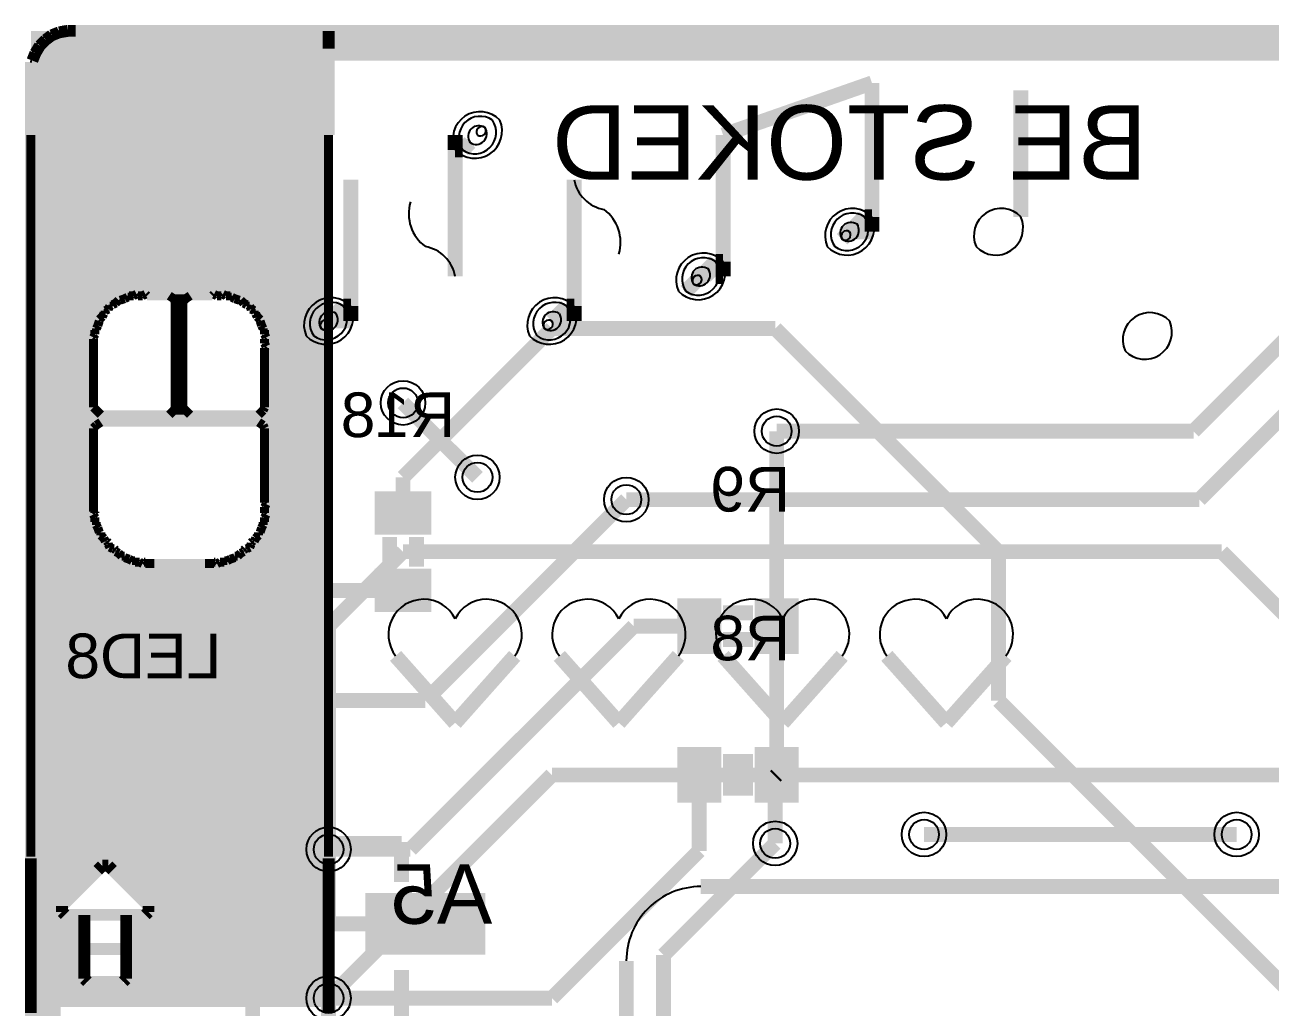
# Model space of a CAD drawing. Extents: x -38954 to -35245, y 27171 to 29112.
# Drawn here: x -38954 to -38118, y 28419 to 29079 of the extents above; entities that cross this region are included whole.
import ezdxf

# ---------------------------------------------------------------- set-up
doc = ezdxf.new("R2010")
doc.units = 9
for name, color, linetype, true_color in [('BoardOutline', 7, 'Continuous', 0xff00ff), ('BottomLayer', 7, 'Continuous', 0x0000ff), ('BottomPasterLayer', 7, 'Continuous', 0x800000), ('BottomSilkLayer', 7, 'Continuous', 0x808000), ('BottomSolderLayer', 7, 'Continuous', 0xaa00ff), ('Document', 7, 'Continuous', 0xffffff), ('Hole', 7, 'Continuous', 0x000000), ('Multi-Layer', 7, 'Continuous', 0xc0c0c0), ('TopLayer', 7, 'Continuous', 0xff0000), ('TopSilkLayer', 7, 'Continuous', 0xffff00)]:
    doc.layers.add(name, color=color, linetype=linetype, true_color=true_color)
doc.styles.get("Standard").update_dxf_attribs({"font": 'arial.ttf'})

msp = doc.modelspace()

# ---------------------------------------------------------------- hatches: boundary and pattern name
at = {"layer": 'BottomLayer'}
for points in [[(-38682.3, 28737.2), (-38682.3, 28764.8), (-38717.7, 28764.8), (-38717.7, 28737.2)], [(-38682.3, 28685.2), (-38682.3, 28712.8), (-38717.7, 28712.8), (-38717.7, 28685.2)], [(-38514.8, 28657.29), (-38487.2, 28657.29), (-38487.2, 28692.69), (-38514.8, 28692.69)], [(-38462.8, 28657.29), (-38435.2, 28657.29), (-38435.2, 28692.69), (-38462.8, 28692.69)], [(-38865.75, 28639.24), (-38834.25, 28639.24), (-38834.25, 28670.74), (-38865.75, 28670.74)], [(-38865.75, 28579.24), (-38834.25, 28579.24), (-38834.25, 28610.74), (-38865.75, 28610.74)], [(-38514.8, 28557.29), (-38487.2, 28557.29), (-38487.2, 28592.69), (-38514.8, 28592.69)], [(-38462.8, 28557.29), (-38435.2, 28557.29), (-38435.2, 28592.69), (-38462.8, 28592.69)], [(-38854.35, 28455.3), (-38775.65, 28455.3), (-38775.65, 28494.7), (-38854.35, 28494.7)], [(-38645.65, 28494.7), (-38724.35, 28494.7), (-38724.35, 28455.3), (-38645.65, 28455.3)]]:
    msp.add_hatch(color=256, dxfattribs=at).paths.add_polyline_path(points)
at = {"layer": 'BottomPasterLayer'}
for points in [[(-38682.3, 28737.2), (-38682.3, 28764.8), (-38717.7, 28764.8), (-38717.7, 28737.2)], [(-38682.3, 28685.2), (-38682.3, 28712.8), (-38717.7, 28712.8), (-38717.7, 28685.2)], [(-38514.8, 28657.29), (-38487.2, 28657.29), (-38487.2, 28692.69), (-38514.8, 28692.69)], [(-38462.8, 28657.29), (-38435.2, 28657.29), (-38435.2, 28692.69), (-38462.8, 28692.69)], [(-38865.75, 28639.24), (-38834.25, 28639.24), (-38834.25, 28670.74), (-38865.75, 28670.74)], [(-38865.75, 28579.24), (-38834.25, 28579.24), (-38834.25, 28610.74), (-38865.75, 28610.74)], [(-38514.8, 28557.29), (-38487.2, 28557.29), (-38487.2, 28592.69), (-38514.8, 28592.69)], [(-38462.8, 28557.29), (-38435.2, 28557.29), (-38435.2, 28592.69), (-38462.8, 28592.69)], [(-38854.35, 28455.3), (-38775.65, 28455.3), (-38775.65, 28494.7), (-38854.35, 28494.7)], [(-38645.65, 28494.7), (-38724.35, 28494.7), (-38724.35, 28455.3), (-38645.65, 28455.3)]]:
    msp.add_hatch(color=256, dxfattribs=at).paths.add_polyline_path(points)
at = {"layer": 'BottomSilkLayer'}
msp.add_hatch(color=256, dxfattribs=at).paths.add_polyline_path([(-38950, 29060), (-38750, 29060), (-38750, 29005), (-38950, 29005), (-38950, 29060)])
at = {"layer": 'BottomSolderLayer'}
for points in [[(-38681.02, 28736.42), (-38681.02, 28765.58), (-38718.98, 28765.58), (-38718.98, 28736.42)], [(-38681.02, 28684.42), (-38681.02, 28713.58), (-38718.98, 28713.58), (-38718.98, 28684.42)], [(-38515.8, 28656.29), (-38486.2, 28656.29), (-38486.2, 28693.69), (-38515.8, 28693.69)], [(-38463.8, 28656.29), (-38434.2, 28656.29), (-38434.2, 28693.69), (-38463.8, 28693.69)], [(-38866.75, 28638.24), (-38833.25, 28638.24), (-38833.25, 28671.74), (-38866.75, 28671.74)], [(-38866.75, 28578.24), (-38833.25, 28578.24), (-38833.25, 28611.74), (-38866.75, 28611.74)], [(-38515.8, 28556.29), (-38486.2, 28556.29), (-38486.2, 28593.69), (-38515.8, 28593.69)], [(-38463.8, 28556.29), (-38434.2, 28556.29), (-38434.2, 28593.69), (-38463.8, 28593.69)], [(-38855.35, 28454.3), (-38774.65, 28454.3), (-38774.65, 28495.7), (-38855.35, 28495.7)], [(-38644.65, 28495.7), (-38725.35, 28495.7), (-38725.35, 28454.3), (-38644.65, 28454.3)]]:
    msp.add_hatch(color=256, dxfattribs=at).paths.add_polyline_path(points)
at = {"layer": 'TopSilkLayer'}
for points in [[(-38950, 29075), (-38930, 29075), (-38930, 27525), (-38950, 27525), (-38950, 29075)], [(-38950, 29075), (-35250, 29075), (-35250, 29055), (-38950, 29055), (-38950, 29075)]]:
    msp.add_hatch(color=256, dxfattribs=at).paths.add_polyline_path(points)

# ---------------------------------------------------------------- linework, layer by layer
at = {"layer": 'BoardOutline', "const_width": 8}
for points in [[(-38929, 29075), (-35271, 29075)], [(-38950, 27196), (-38950, 29054)]]:
    msp.add_lwpolyline(points, dxfattribs=at)
at = {"layer": 'BoardOutline'}
msp.add_arc((-38928.79, 29053.78), 21.21, 90, 180, dxfattribs=at)
at = {"layer": 'BottomLayer', "const_width": 10}
for points in [[(-38700, 28775), (-38600, 28875)], [(-38600, 28875), (-38450, 28875)], [(-38450, 28875), (-38300, 28725)], [(-38449, 28806), (-38449, 28675)], [(-38700, 28751), (-38700, 28775)], [(-38685, 28625), (-38550, 28760)], [(-38300, 28725), (-38300, 28625)], [(-38820, 28655), (-38776, 28699)], [(-38700, 28699), (-38776, 28699)], [(-38545, 28675), (-38695, 28525)], [(-38501, 28675), (-38545, 28675)], [(-38449, 28575), (-38449, 28675)], [(-38850, 28655), (-38820, 28655)], [(-38780, 28595), (-38750, 28625)], [(-38750, 28625), (-38685, 28625)], [(-38300, 28625), (-38000, 28325)], [(-38850, 28595), (-38780, 28595)], [(-38501, 28575), (-38501, 28524)], [(-38450, 28574), (-38449, 28575)], [(-38450, 28529), (-38450, 28574)], [(-38695, 28525), (-38750, 28525)], [(-38750, 28525), (-38750, 28475)], [(-38501, 28524), (-38600, 28425)], [(-38750, 28475), (-38815, 28475)], [(-38685, 28475), (-38750, 28475)], [(-38600, 28425), (-38750, 28425)], [(-38750, 28425), (-38750, 28375)]]:
    msp.add_lwpolyline(points, dxfattribs=at)
at = {"layer": 'BottomSilkLayer'}
for points, const_width in [([(-38936, 29072), (-38940, 29069)], 8), ([(-38931, 29074), (-38936, 29072)], 8), ([(-38925, 29075), (-38931, 29074)], 8), ([(-38920, 29075), (-38925, 29075)], 8), ([(-38750, 29075), (-38920, 29075)], 8), ([(-38750, 29071), (-38750, 29075)], 8), ([(-38944, 29065), (-38947, 29060)], 8), ([(-38750, 29063), (-38945, 29063)], 8), ([(-38940, 29069), (-38944, 29065)], 8), ([(-38750, 29071), (-38937, 29071)], 8), ([(-38750, 29063), (-38750, 29071)], 8), ([(-38750, 29005), (-38750, 29063)], 8), ([(-38947, 29060), (-38949, 29055)], 8), ([(-38750, 29005), (-38949, 29005)], 8), ([(-38750, 29005), (-38950, 29005)], 6), ([(-38950, 29005), (-38950, 29000)], 6), ([(-38950, 29000), (-38950, 28995)], 6), ([(-38750, 29000), (-38950, 29000)], 6), ([(-38750, 29000), (-38750, 29005)], 6), ([(-38750, 28995), (-38750, 29000)], 6), ([(-38950, 28995), (-38950, 28990)], 6), ([(-38750, 28995), (-38950, 28995)], 6), ([(-38950, 28990), (-38950, 28985)], 6), ([(-38750, 28990), (-38950, 28990)], 6), ([(-38750, 28990), (-38750, 28995)], 6), ([(-38750, 28985), (-38750, 28990)], 6), ([(-38950, 28985), (-38950, 28980)], 6), ([(-38750, 28985), (-38950, 28985)], 6), ([(-38950, 28980), (-38950, 28975)], 6), ([(-38750, 28980), (-38950, 28980)], 6), ([(-38750, 28980), (-38750, 28985)], 6), ([(-38750, 28975), (-38750, 28980)], 6), ([(-38950, 28975), (-38950, 28970)], 6), ([(-38750, 28975), (-38950, 28975)], 6), ([(-38750, 28970), (-38750, 28975)], 6), ([(-38950, 28970), (-38950, 28965)], 6), ([(-38750, 28970), (-38950, 28970)], 6), ([(-38950, 28965), (-38950, 28960)], 6), ([(-38750, 28965), (-38950, 28965)], 6), ([(-38750, 28965), (-38750, 28970)], 6), ([(-38750, 28960), (-38750, 28965)], 6), ([(-38950, 28960), (-38950, 28955)], 6), ([(-38750, 28960), (-38950, 28960)], 6), ([(-38950, 28955), (-38950, 28950)], 6), ([(-38750, 28955), (-38950, 28955)], 6), ([(-38750, 28955), (-38750, 28960)], 6), ([(-38750, 28950), (-38750, 28955)], 6), ([(-38950, 28950), (-38950, 28945)], 6), ([(-38750, 28950), (-38950, 28950)], 6), ([(-38750, 28945), (-38750, 28950)], 6), ([(-38950, 28945), (-38950, 28940)], 6), ([(-38750, 28945), (-38950, 28945)], 6), ([(-38950, 28940), (-38950, 28935)], 6), ([(-38750, 28940), (-38950, 28940)], 6), ([(-38750, 28940), (-38750, 28945)], 6), ([(-38750, 28935), (-38750, 28940)], 6), ([(-38950, 28935), (-38950, 28930)], 6), ([(-38750, 28935), (-38950, 28935)], 6), ([(-38950, 28930), (-38950, 28925)], 6), ([(-38750, 28930), (-38950, 28930)], 6), ([(-38750, 28930), (-38750, 28935)], 6), ([(-38750, 28925), (-38750, 28930)], 6), ([(-38950, 28925), (-38950, 28920)], 6), ([(-38750, 28925), (-38950, 28925)], 6), ([(-38750, 28920), (-38750, 28925)], 6), ([(-38950, 28920), (-38950, 28915)], 6), ([(-38750, 28920), (-38950, 28920)], 6), ([(-38950, 28915), (-38950, 28910)], 6), ([(-38750, 28915), (-38950, 28915)], 6), ([(-38750, 28915), (-38750, 28920)], 6), ([(-38750, 28910), (-38750, 28915)], 6), ([(-38950, 28910), (-38950, 28905)], 6), ([(-38750, 28910), (-38950, 28910)], 6), ([(-38950, 28905), (-38950, 28900)], 6), ([(-38750, 28905), (-38950, 28905)], 6), ([(-38750, 28905), (-38750, 28910)], 6), ([(-38750, 28900), (-38750, 28905)], 6), ([(-38950, 28900), (-38950, 28895)], 6), ([(-38750, 28900), (-38950, 28900)], 6), ([(-38884, 28896), (-38884, 28897)], 6), ([(-38884, 28897), (-38881, 28897)], 6), ([(-38881, 28897), (-38879, 28898)], 6), ([(-38879, 28898), (-38878, 28897)], 6), ([(-38878, 28897), (-38875, 28897)], 6), ([(-38875, 28897), (-38873, 28898)], 6), ([(-38873, 28898), (-38872, 28897)], 6), ([(-38872, 28897), (-38857, 28897)], 6), ([(-38857, 28897), (-38854, 28895)], 6), ([(-38846, 28895), (-38843, 28897)], 6), ([(-38843, 28897), (-38828, 28897)], 6), ([(-38828, 28897), (-38827, 28898)], 6), ([(-38827, 28898), (-38825, 28897)], 6), ([(-38825, 28897), (-38822, 28897)], 6), ([(-38822, 28897), (-38821, 28898)], 6), ([(-38821, 28898), (-38819, 28897)], 6), ([(-38819, 28897), (-38816, 28897)], 6), ([(-38816, 28897), (-38816, 28896)], 6), ([(-38750, 28895), (-38750, 28900)], 6), ([(-38950, 28895), (-38950, 28890)], 6), ([(-38888, 28895), (-38950, 28895)], 6), ([(-38950, 28890), (-38950, 28885)], 6), ([(-38896, 28890), (-38950, 28890)], 6), ([(-38900, 28887), (-38898, 28888)], 6), ([(-38898, 28888), (-38897, 28890)], 6), ([(-38897, 28890), (-38896, 28890)], 6), ([(-38896, 28890), (-38895, 28890)], 6), ([(-38895, 28891), (-38893, 28892)], 6), ([(-38895, 28890), (-38895, 28891)], 6), ([(-38893, 28892), (-38891, 28894)], 6), ([(-38891, 28894), (-38890, 28893)], 6), ([(-38890, 28894), (-38887, 28895)], 6), ([(-38890, 28893), (-38890, 28894)], 6), ([(-38887, 28895), (-38885, 28896)], 6), ([(-38885, 28896), (-38884, 28896)], 6), ([(-38854, 28895), (-38853, 28893)], 6), ([(-38846, 28895), (-38854, 28895)], 6), ([(-38853, 28893), (-38853, 28890)], 6), ([(-38853, 28890), (-38853, 28885)], 6), ([(-38848, 28890), (-38853, 28890)], 6), ([(-38848, 28893), (-38846, 28895)], 6), ([(-38848, 28890), (-38848, 28893)], 6), ([(-38848, 28885), (-38848, 28890)], 6), ([(-38816, 28896), (-38815, 28896)], 6), ([(-38815, 28896), (-38813, 28895)], 6), ([(-38813, 28895), (-38810, 28894)], 6), ([(-38750, 28895), (-38812, 28895)], 6), ([(-38810, 28894), (-38810, 28893)], 6), ([(-38810, 28893), (-38809, 28894)], 6), ([(-38809, 28894), (-38807, 28892)], 6), ([(-38807, 28892), (-38805, 28891)], 6), ([(-38805, 28891), (-38805, 28890)], 6), ([(-38805, 28890), (-38804, 28890)], 6), ([(-38804, 28890), (-38803, 28890)], 6), ([(-38750, 28890), (-38804, 28890)], 6), ([(-38803, 28890), (-38802, 28888)], 6), ([(-38802, 28888), (-38800, 28887)], 6), ([(-38750, 28890), (-38750, 28895)], 6), ([(-38750, 28885), (-38750, 28890)], 6), ([(-38950, 28885), (-38950, 28880)], 6), ([(-38901, 28885), (-38950, 28885)], 6), ([(-38950, 28880), (-38950, 28875)], 6), ([(-38904, 28880), (-38950, 28880)], 6), ([(-38905, 28877), (-38904, 28880)], 6), ([(-38904, 28881), (-38902, 28883)], 6), ([(-38903, 28880), (-38904, 28881)], 6), ([(-38904, 28880), (-38903, 28880)], 6), ([(-38902, 28883), (-38901, 28885)], 6), ([(-38901, 28885), (-38900, 28885)], 6), ([(-38900, 28886), (-38900, 28887)], 6), ([(-38900, 28885), (-38900, 28886)], 6), ([(-38853, 28885), (-38853, 28880)], 6), ([(-38848, 28885), (-38853, 28885)], 6), ([(-38853, 28880), (-38853, 28875)], 6), ([(-38848, 28880), (-38853, 28880)], 6), ([(-38848, 28880), (-38848, 28885)], 6), ([(-38848, 28875), (-38848, 28880)], 6), ([(-38800, 28887), (-38800, 28886)], 6), ([(-38800, 28886), (-38800, 28885)], 6), ([(-38800, 28885), (-38799, 28885)], 6), ([(-38799, 28885), (-38798, 28883)], 6), ([(-38750, 28885), (-38799, 28885)], 6), ([(-38798, 28883), (-38796, 28881)], 6), ([(-38796, 28881), (-38797, 28880)], 6), ([(-38797, 28880), (-38796, 28880)], 6), ([(-38796, 28880), (-38795, 28877)], 6), ([(-38750, 28880), (-38796, 28880)], 6), ([(-38750, 28880), (-38750, 28885)], 6), ([(-38750, 28875), (-38750, 28880)], 6), ([(-38950, 28875), (-38950, 28870)], 6), ([(-38906, 28875), (-38950, 28875)], 6), ([(-38907, 28871), (-38907, 28874)], 6), ([(-38907, 28874), (-38906, 28874)], 6), ([(-38906, 28875), (-38905, 28877)], 6), ([(-38906, 28874), (-38906, 28875)], 6), ([(-38853, 28875), (-38853, 28870)], 6), ([(-38848, 28875), (-38853, 28875)], 6), ([(-38848, 28870), (-38848, 28875)], 6), ([(-38795, 28877), (-38794, 28875)], 6), ([(-38794, 28875), (-38794, 28874)], 6), ([(-38750, 28875), (-38794, 28875)], 6), ([(-38794, 28874), (-38793, 28874)], 6), ([(-38793, 28874), (-38793, 28871)], 6), ([(-38750, 28870), (-38750, 28875)], 6), ([(-38950, 28870), (-38950, 28865)], 6), ([(-38907, 28870), (-38950, 28870)], 6), ([(-38950, 28865), (-38950, 28860)], 6), ([(-38908, 28865), (-38950, 28865)], 6), ([(-38908, 28869), (-38907, 28871)], 6), ([(-38907, 28868), (-38908, 28869)], 6), ([(-38908, 28865), (-38908, 28868)], 6), ([(-38908, 28868), (-38907, 28868)], 6), ([(-38908, 28863), (-38908, 28865)], 6), ([(-38908, 28862), (-38908, 28863)], 6), ([(-38853, 28870), (-38853, 28865)], 6), ([(-38848, 28870), (-38853, 28870)], 6), ([(-38853, 28865), (-38853, 28860)], 6), ([(-38848, 28865), (-38853, 28865)], 6), ([(-38848, 28865), (-38848, 28870)], 6), ([(-38848, 28860), (-38848, 28865)], 6), ([(-38793, 28871), (-38792, 28869)], 6), ([(-38750, 28870), (-38793, 28870)], 6), ([(-38792, 28869), (-38793, 28868)], 6), ([(-38793, 28868), (-38793, 28865)], 6), ([(-38793, 28865), (-38792, 28863)], 6), ([(-38792, 28863), (-38793, 28862)], 6), ([(-38750, 28865), (-38792, 28865)], 6), ([(-38750, 28865), (-38750, 28870)], 6), ([(-38750, 28860), (-38750, 28865)], 6), ([(-38950, 28860), (-38950, 28855)], 6), ([(-38908, 28860), (-38950, 28860)], 6), ([(-38950, 28855), (-38950, 28850)], 6), ([(-38908, 28855), (-38950, 28855)], 6), ([(-38908, 28860), (-38908, 28862)], 6), ([(-38908, 28855), (-38908, 28860)], 6), ([(-38908, 28850), (-38908, 28855)], 6), ([(-38853, 28860), (-38853, 28855)], 6), ([(-38848, 28860), (-38853, 28860)], 6), ([(-38853, 28855), (-38853, 28850)], 6), ([(-38848, 28855), (-38853, 28855)], 6), ([(-38848, 28855), (-38848, 28860)], 6), ([(-38848, 28850), (-38848, 28855)], 6), ([(-38793, 28862), (-38793, 28860)], 6), ([(-38793, 28860), (-38793, 28855)], 6), ([(-38750, 28860), (-38793, 28860)], 6), ([(-38793, 28855), (-38793, 28850)], 6), ([(-38750, 28855), (-38793, 28855)], 6), ([(-38750, 28855), (-38750, 28860)], 6), ([(-38750, 28850), (-38750, 28855)], 6), ([(-38950, 28850), (-38950, 28845)], 6), ([(-38908, 28850), (-38950, 28850)], 6), ([(-38908, 28845), (-38908, 28850)], 6), ([(-38853, 28850), (-38853, 28845)], 6), ([(-38848, 28850), (-38853, 28850)], 6), ([(-38848, 28845), (-38848, 28850)], 6), ([(-38793, 28850), (-38793, 28845)], 6), ([(-38750, 28850), (-38793, 28850)], 6), ([(-38750, 28845), (-38750, 28850)], 6), ([(-38950, 28845), (-38950, 28840)], 6), ([(-38908, 28845), (-38950, 28845)], 6), ([(-38950, 28840), (-38950, 28835)], 6), ([(-38908, 28840), (-38950, 28840)], 6), ([(-38908, 28840), (-38908, 28845)], 6), ([(-38908, 28835), (-38908, 28840)], 6), ([(-38853, 28845), (-38853, 28840)], 6), ([(-38848, 28845), (-38853, 28845)], 6), ([(-38853, 28840), (-38853, 28835)], 6), ([(-38848, 28840), (-38853, 28840)], 6), ([(-38848, 28840), (-38848, 28845)], 6), ([(-38848, 28835), (-38848, 28840)], 6), ([(-38793, 28845), (-38793, 28840)], 6), ([(-38750, 28845), (-38793, 28845)], 6), ([(-38793, 28840), (-38793, 28835)], 6), ([(-38750, 28840), (-38793, 28840)], 6), ([(-38750, 28840), (-38750, 28845)], 6), ([(-38750, 28835), (-38750, 28840)], 6), ([(-38950, 28835), (-38950, 28830)], 6), ([(-38908, 28835), (-38950, 28835)], 6), ([(-38950, 28830), (-38950, 28825)], 6), ([(-38908, 28830), (-38950, 28830)], 6), ([(-38908, 28830), (-38908, 28835)], 6), ([(-38908, 28825), (-38908, 28830)], 6), ([(-38853, 28835), (-38853, 28830)], 6), ([(-38848, 28835), (-38853, 28835)], 6), ([(-38853, 28830), (-38853, 28825)], 6), ([(-38848, 28830), (-38853, 28830)], 6), ([(-38848, 28830), (-38848, 28835)], 6), ([(-38848, 28825), (-38848, 28830)], 6), ([(-38793, 28835), (-38793, 28830)], 6), ([(-38750, 28835), (-38793, 28835)], 6), ([(-38793, 28830), (-38793, 28825)], 6), ([(-38750, 28830), (-38793, 28830)], 6), ([(-38750, 28830), (-38750, 28835)], 6), ([(-38750, 28825), (-38750, 28830)], 6), ([(-38950, 28825), (-38950, 28820)], 6), ([(-38908, 28825), (-38950, 28825)], 6), ([(-38908, 28822), (-38908, 28825)], 6), ([(-38906, 28820), (-38908, 28822)], 6), ([(-38853, 28822), (-38854, 28820)], 6), ([(-38853, 28825), (-38853, 28822)], 6), ([(-38848, 28825), (-38853, 28825)], 6), ([(-38848, 28822), (-38848, 28825)], 6), ([(-38846, 28820), (-38848, 28822)], 6), ([(-38793, 28822), (-38794, 28820)], 6), ([(-38793, 28825), (-38793, 28822)], 6), ([(-38750, 28825), (-38793, 28825)], 6), ([(-38750, 28820), (-38750, 28825)], 6), ([(-38950, 28820), (-38950, 28815)], 6), ([(-38906, 28820), (-38950, 28820)], 6), ([(-38950, 28815), (-38950, 28810)], 6), ([(-38750, 28815), (-38950, 28815)], 6), ([(-38903, 28817), (-38906, 28820)], 6), ([(-38857, 28817), (-38903, 28817)], 6), ([(-38854, 28820), (-38857, 28817)], 6), ([(-38846, 28820), (-38854, 28820)], 6), ([(-38843, 28817), (-38846, 28820)], 6), ([(-38797, 28817), (-38843, 28817)], 6), ([(-38794, 28820), (-38797, 28817)], 6), ([(-38750, 28820), (-38794, 28820)], 6), ([(-38750, 28815), (-38750, 28820)], 6), ([(-38750, 28810), (-38750, 28815)], 6), ([(-38950, 28810), (-38950, 28805)], 6), ([(-38906, 28810), (-38950, 28810)], 6), ([(-38950, 28805), (-38950, 28800)], 6), ([(-38908, 28805), (-38950, 28805)], 6), ([(-38908, 28808), (-38906, 28810)], 6), ([(-38908, 28805), (-38908, 28808)], 6), ([(-38908, 28800), (-38908, 28805)], 6), ([(-38906, 28810), (-38903, 28812)], 6), ([(-38903, 28812), (-38797, 28812)], 6), ([(-38797, 28812), (-38794, 28810)], 6), ([(-38794, 28810), (-38793, 28808)], 6), ([(-38750, 28810), (-38794, 28810)], 6), ([(-38793, 28808), (-38793, 28805)], 6), ([(-38793, 28805), (-38793, 28800)], 6), ([(-38750, 28805), (-38793, 28805)], 6), ([(-38750, 28805), (-38750, 28810)], 6), ([(-38750, 28800), (-38750, 28805)], 6), ([(-38950, 28800), (-38950, 28795)], 6), ([(-38908, 28800), (-38950, 28800)], 6), ([(-38908, 28795), (-38908, 28800)], 6), ([(-38793, 28800), (-38793, 28795)], 6), ([(-38750, 28800), (-38793, 28800)], 6), ([(-38750, 28795), (-38750, 28800)], 6), ([(-38950, 28795), (-38950, 28790)], 6), ([(-38908, 28795), (-38950, 28795)], 6), ([(-38950, 28790), (-38950, 28785)], 6), ([(-38908, 28790), (-38950, 28790)], 6), ([(-38908, 28790), (-38908, 28795)], 6), ([(-38908, 28785), (-38908, 28790)], 6), ([(-38793, 28795), (-38793, 28790)], 6), ([(-38750, 28795), (-38793, 28795)], 6), ([(-38793, 28790), (-38793, 28785)], 6), ([(-38750, 28790), (-38793, 28790)], 6), ([(-38750, 28790), (-38750, 28795)], 6), ([(-38750, 28785), (-38750, 28790)], 6), ([(-38950, 28785), (-38950, 28780)], 6), ([(-38908, 28785), (-38950, 28785)], 6), ([(-38950, 28780), (-38950, 28775)], 6), ([(-38908, 28780), (-38950, 28780)], 6), ([(-38908, 28780), (-38908, 28785)], 6), ([(-38908, 28775), (-38908, 28780)], 6), ([(-38793, 28785), (-38793, 28780)], 6), ([(-38750, 28785), (-38793, 28785)], 6), ([(-38793, 28780), (-38793, 28775)], 6), ([(-38750, 28780), (-38793, 28780)], 6), ([(-38750, 28780), (-38750, 28785)], 6), ([(-38750, 28775), (-38750, 28780)], 6), ([(-38950, 28775), (-38950, 28770)], 6), ([(-38908, 28775), (-38950, 28775)], 6), ([(-38908, 28770), (-38908, 28775)], 6), ([(-38793, 28775), (-38793, 28770)], 6), ([(-38750, 28775), (-38793, 28775)], 6), ([(-38750, 28770), (-38750, 28775)], 6), ([(-38950, 28770), (-38950, 28765)], 6), ([(-38908, 28770), (-38950, 28770)], 6), ([(-38950, 28765), (-38950, 28760)], 6), ([(-38908, 28765), (-38950, 28765)], 6), ([(-38908, 28765), (-38908, 28770)], 6), ([(-38908, 28760), (-38908, 28765)], 6), ([(-38793, 28770), (-38793, 28765)], 6), ([(-38750, 28770), (-38793, 28770)], 6), ([(-38793, 28765), (-38793, 28760)], 6), ([(-38750, 28765), (-38793, 28765)], 6), ([(-38750, 28765), (-38750, 28770)], 6), ([(-38750, 28760), (-38750, 28765)], 6), ([(-38950, 28760), (-38950, 28755)], 6), ([(-38908, 28760), (-38950, 28760)], 6), ([(-38950, 28755), (-38950, 28750)], 6), ([(-38908, 28755), (-38950, 28755)], 6), ([(-38908, 28758), (-38908, 28760)], 6), ([(-38908, 28757), (-38908, 28758)], 6), ([(-38908, 28755), (-38908, 28757)], 6), ([(-38908, 28752), (-38908, 28755)], 6), ([(-38793, 28760), (-38793, 28758)], 6), ([(-38750, 28760), (-38793, 28760)], 6), ([(-38793, 28758), (-38792, 28757)], 6), ([(-38792, 28757), (-38793, 28755)], 6), ([(-38793, 28755), (-38793, 28752)], 6), ([(-38750, 28755), (-38792, 28755)], 6), ([(-38750, 28755), (-38750, 28760)], 6), ([(-38750, 28750), (-38750, 28755)], 6), ([(-38950, 28750), (-38950, 28745)], 6), ([(-38907, 28750), (-38950, 28750)], 6), ([(-38907, 28752), (-38908, 28752)], 6), ([(-38908, 28750), (-38907, 28751)], 6), ([(-38907, 28748), (-38908, 28750)], 6), ([(-38907, 28751), (-38907, 28752)], 6), ([(-38907, 28745), (-38907, 28748)], 6), ([(-38793, 28752), (-38793, 28751)], 6), ([(-38793, 28751), (-38792, 28750)], 6), ([(-38792, 28750), (-38793, 28748)], 6), ([(-38750, 28750), (-38793, 28750)], 6), ([(-38793, 28748), (-38793, 28745)], 6), ([(-38750, 28745), (-38750, 28750)], 6), ([(-38950, 28745), (-38950, 28740)], 6), ([(-38906, 28745), (-38950, 28745)], 6), ([(-38950, 28740), (-38950, 28735)], 6), ([(-38904, 28740), (-38950, 28740)], 6), ([(-38906, 28745), (-38907, 28745)], 6), ([(-38906, 28744), (-38906, 28745)], 6), ([(-38906, 28743), (-38906, 28744)], 6), ([(-38905, 28741), (-38906, 28743)], 6), ([(-38904, 28738), (-38905, 28741)], 6), ([(-38903, 28738), (-38904, 28738)], 6), ([(-38903, 28737), (-38903, 28738)], 6), ([(-38796, 28738), (-38797, 28738)], 6), ([(-38797, 28738), (-38797, 28737)], 6), ([(-38795, 28741), (-38796, 28738)], 6), ([(-38750, 28740), (-38796, 28740)], 6), ([(-38794, 28743), (-38795, 28741)], 6), ([(-38793, 28745), (-38794, 28745)], 6), ([(-38794, 28745), (-38794, 28744)], 6), ([(-38750, 28745), (-38794, 28745)], 6), ([(-38794, 28744), (-38794, 28743)], 6), ([(-38750, 28740), (-38750, 28745)], 6), ([(-38750, 28735), (-38750, 28740)], 6), ([(-38950, 28735), (-38950, 28730)], 6), ([(-38902, 28735), (-38950, 28735)], 6), ([(-38950, 28730), (-38950, 28725)], 6), ([(-38898, 28730), (-38950, 28730)], 6), ([(-38903, 28736), (-38903, 28737)], 6), ([(-38901, 28734), (-38903, 28736)], 6), ([(-38900, 28732), (-38901, 28734)], 6), ([(-38899, 28732), (-38900, 28732)], 6), ([(-38898, 28731), (-38899, 28732)], 6), ([(-38898, 28730), (-38898, 28731)], 6), ([(-38897, 28728), (-38898, 28730)], 6), ([(-38802, 28730), (-38803, 28728)], 6), ([(-38801, 28732), (-38802, 28731)], 6), ([(-38802, 28731), (-38802, 28730)], 6), ([(-38750, 28730), (-38802, 28730)], 6), ([(-38800, 28732), (-38801, 28732)], 6), ([(-38799, 28734), (-38800, 28732)], 6), ([(-38797, 28736), (-38799, 28734)], 6), ([(-38750, 28735), (-38798, 28735)], 6), ([(-38797, 28737), (-38797, 28736)], 6), ([(-38750, 28730), (-38750, 28735)], 6), ([(-38750, 28725), (-38750, 28730)], 6), ([(-38950, 28725), (-38950, 28720)], 6), ([(-38893, 28725), (-38950, 28725)], 6), ([(-38895, 28727), (-38897, 28728)], 6), ([(-38894, 28727), (-38895, 28727)], 6), ([(-38893, 28726), (-38894, 28727)], 6), ([(-38893, 28725), (-38893, 28726)], 6), ([(-38891, 28724), (-38893, 28725)], 6), ([(-38889, 28722), (-38891, 28724)], 6), ([(-38888, 28722), (-38889, 28722)], 6), ([(-38887, 28722), (-38888, 28722)], 6), ([(-38887, 28721), (-38887, 28722)], 6), ([(-38884, 28720), (-38887, 28721)], 6), ([(-38813, 28721), (-38816, 28720)], 6), ([(-38812, 28722), (-38813, 28722)], 6), ([(-38813, 28722), (-38813, 28721)], 6), ([(-38811, 28722), (-38812, 28722)], 6), ([(-38809, 28724), (-38811, 28722)], 6), ([(-38807, 28725), (-38809, 28724)], 6), ([(-38806, 28727), (-38807, 28726)], 6), ([(-38807, 28726), (-38807, 28725)], 6), ([(-38750, 28725), (-38807, 28725)], 6), ([(-38805, 28727), (-38806, 28727)], 6), ([(-38803, 28728), (-38805, 28727)], 6), ([(-38750, 28720), (-38750, 28725)], 6), ([(-38950, 28720), (-38950, 28715)], 6), ([(-38884, 28720), (-38950, 28720)], 6), ([(-38950, 28715), (-38950, 28710)], 6), ([(-38750, 28715), (-38950, 28715)], 6), ([(-38882, 28719), (-38884, 28720)], 6), ([(-38881, 28719), (-38882, 28719)], 6), ([(-38880, 28719), (-38881, 28719)], 6), ([(-38880, 28718), (-38880, 28719)], 6), ([(-38877, 28718), (-38880, 28718)], 6), ([(-38875, 28717), (-38877, 28718)], 6), ([(-38874, 28718), (-38875, 28717)], 6), ([(-38873, 28718), (-38874, 28718)], 6), ([(-38873, 28717), (-38873, 28718)], 6), ([(-38870, 28717), (-38873, 28717)], 6), ([(-38868, 28717), (-38870, 28717)], 6), ([(-38867, 28717), (-38868, 28717)], 6), ([(-38833, 28717), (-38867, 28717)], 6), ([(-38832, 28717), (-38833, 28717)], 6), ([(-38830, 28717), (-38832, 28717)], 6), ([(-38827, 28717), (-38830, 28717)], 6), ([(-38826, 28718), (-38827, 28718)], 6), ([(-38827, 28718), (-38827, 28717)], 6), ([(-38825, 28717), (-38826, 28718)], 6), ([(-38823, 28718), (-38825, 28717)], 6), ([(-38820, 28718), (-38823, 28718)], 6), ([(-38819, 28719), (-38820, 28719)], 6), ([(-38820, 28719), (-38820, 28718)], 6), ([(-38818, 28719), (-38819, 28719)], 6), ([(-38816, 28720), (-38818, 28719)], 6), ([(-38750, 28720), (-38816, 28720)], 6), ([(-38750, 28715), (-38750, 28720)], 6), ([(-38750, 28710), (-38750, 28715)], 6), ([(-38950, 28710), (-38950, 28705)], 6), ([(-38750, 28710), (-38950, 28710)], 6), ([(-38950, 28705), (-38950, 28700)], 6), ([(-38750, 28705), (-38950, 28705)], 6), ([(-38750, 28705), (-38750, 28710)], 6), ([(-38750, 28700), (-38750, 28705)], 6), ([(-38950, 28700), (-38950, 28695)], 6), ([(-38750, 28700), (-38950, 28700)], 6), ([(-38750, 28695), (-38750, 28700)], 6), ([(-38950, 28695), (-38950, 28690)], 6), ([(-38750, 28695), (-38950, 28695)], 6), ([(-38950, 28690), (-38950, 28685)], 6), ([(-38750, 28690), (-38950, 28690)], 6), ([(-38750, 28690), (-38750, 28695)], 6), ([(-38750, 28685), (-38750, 28690)], 6), ([(-38950, 28685), (-38950, 28680)], 6), ([(-38750, 28685), (-38950, 28685)], 6), ([(-38950, 28680), (-38950, 28675)], 6), ([(-38750, 28680), (-38950, 28680)], 6), ([(-38750, 28680), (-38750, 28685)], 6), ([(-38750, 28675), (-38750, 28680)], 6), ([(-38950, 28675), (-38950, 28670)], 6), ([(-38750, 28675), (-38950, 28675)], 6), ([(-38750, 28670), (-38750, 28675)], 6), ([(-38950, 28670), (-38950, 28665)], 6), ([(-38750, 28670), (-38950, 28670)], 6), ([(-38950, 28665), (-38950, 28660)], 6), ([(-38750, 28665), (-38950, 28665)], 6), ([(-38750, 28665), (-38750, 28670)], 6), ([(-38750, 28660), (-38750, 28665)], 6), ([(-38950, 28660), (-38950, 28655)], 6), ([(-38750, 28660), (-38950, 28660)], 6), ([(-38950, 28655), (-38950, 28650)], 6), ([(-38750, 28655), (-38950, 28655)], 6), ([(-38750, 28655), (-38750, 28660)], 6), ([(-38750, 28650), (-38750, 28655)], 6), ([(-38950, 28650), (-38950, 28645)], 6), ([(-38750, 28650), (-38950, 28650)], 6), ([(-38750, 28645), (-38750, 28650)], 6), ([(-38950, 28645), (-38950, 28640)], 6), ([(-38750, 28645), (-38950, 28645)], 6), ([(-38950, 28640), (-38950, 28635)], 6), ([(-38750, 28640), (-38950, 28640)], 6), ([(-38750, 28640), (-38750, 28645)], 6), ([(-38750, 28635), (-38750, 28640)], 6), ([(-38950, 28635), (-38950, 28630)], 6), ([(-38750, 28635), (-38950, 28635)], 6), ([(-38950, 28630), (-38950, 28625)], 6), ([(-38750, 28630), (-38950, 28630)], 6), ([(-38851, 28618.99), (-38859, 28630.99)], 10), ([(-38850, 28617.99), (-38841, 28630.99)], 10), ([(-38750, 28630), (-38750, 28635)], 6), ([(-38750, 28625), (-38750, 28630)], 6), ([(-38950, 28625), (-38950, 28620)], 6), ([(-38750, 28625), (-38950, 28625)], 6), ([(-38750, 28620), (-38750, 28625)], 6), ([(-38950, 28620), (-38950, 28615)], 6), ([(-38750, 28620), (-38950, 28620)], 6), ([(-38950, 28615), (-38950, 28610)], 6), ([(-38750, 28615), (-38950, 28615)], 6), ([(-38868, 28617.99), (-38850, 28617.99)], 10), ([(-38832, 28617.99), (-38850, 28617.99)], 10), ([(-38750, 28615), (-38750, 28620)], 6), ([(-38750, 28610), (-38750, 28615)], 6), ([(-38950, 28610), (-38950, 28605)], 6), ([(-38750, 28610), (-38950, 28610)], 6), ([(-38950, 28605), (-38950, 28600)], 6), ([(-38750, 28605), (-38950, 28605)], 6), ([(-38750, 28605), (-38750, 28610)], 6), ([(-38750, 28600), (-38750, 28605)], 6), ([(-38950, 28600), (-38950, 28595)], 6), ([(-38750, 28600), (-38950, 28600)], 6), ([(-38750, 28595), (-38750, 28600)], 6), ([(-38950, 28595), (-38950, 28590)], 6), ([(-38750, 28595), (-38950, 28595)], 6), ([(-38950, 28590), (-38950, 28585)], 6), ([(-38750, 28590), (-38950, 28590)], 6), ([(-38750, 28590), (-38750, 28595)], 6), ([(-38750, 28585), (-38750, 28590)], 6), ([(-38950, 28585), (-38950, 28580)], 6), ([(-38750, 28585), (-38950, 28585)], 6), ([(-38950, 28580), (-38950, 28575)], 6), ([(-38750, 28580), (-38950, 28580)], 6), ([(-38750, 28580), (-38750, 28585)], 6), ([(-38750, 28575), (-38750, 28580)], 6), ([(-38950, 28575), (-38950, 28570)], 6), ([(-38750, 28575), (-38950, 28575)], 6), ([(-38750, 28570), (-38750, 28575)], 6), ([(-38950, 28570), (-38950, 28565)], 6), ([(-38750, 28570), (-38950, 28570)], 6), ([(-38950, 28565), (-38950, 28560)], 6), ([(-38750, 28565), (-38950, 28565)], 6), ([(-38750, 28565), (-38750, 28570)], 6), ([(-38750, 28560), (-38750, 28565)], 6), ([(-38950, 28560), (-38950, 28555)], 6), ([(-38750, 28560), (-38950, 28560)], 6), ([(-38950, 28555), (-38950, 28550)], 6), ([(-38750, 28555), (-38950, 28555)], 6), ([(-38750, 28555), (-38750, 28560)], 6), ([(-38750, 28550), (-38750, 28555)], 6), ([(-38950, 28550), (-38950, 28545)], 6), ([(-38750, 28550), (-38950, 28550)], 6), ([(-38750, 28545), (-38750, 28550)], 6), ([(-38950, 28545), (-38950, 28540)], 6), ([(-38750, 28545), (-38950, 28545)], 6), ([(-38950, 28540), (-38950, 28535)], 6), ([(-38750, 28540), (-38950, 28540)], 6), ([(-38750, 28540), (-38750, 28545)], 6), ([(-38750, 28535), (-38750, 28540)], 6), ([(-38950, 28535), (-38950, 28530)], 6), ([(-38750, 28535), (-38950, 28535)], 6), ([(-38950, 28530), (-38950, 28525)], 6), ([(-38750, 28530), (-38950, 28530)], 6), ([(-38701, 28529), (-38799, 28529)], 10), ([(-38799, 28529), (-38799, 28503)], 10), ([(-38750, 28530), (-38750, 28535)], 6), ([(-38750, 28525), (-38750, 28530)], 6), ([(-38701, 28503), (-38701, 28529)], 10), ([(-38950, 28519), (-38950, 28511)], 8), ([(-38750, 28519), (-38950, 28519)], 8), ([(-38950, 28525), (-38950, 28520)], 6), ([(-38750, 28525), (-38950, 28525)], 6), ([(-38750, 28520), (-38950, 28520)], 6), ([(-38750, 28511), (-38750, 28519)], 8), ([(-38750, 28520), (-38750, 28525)], 6), ([(-38950, 28511), (-38950, 28503)], 8), ([(-38905, 28511), (-38950, 28511)], 8), ([(-38913, 28503), (-38905, 28511)], 8), ([(-38905, 28511), (-38902, 28514)], 8), ([(-38902, 28514), (-38898, 28514)], 8), ([(-38898, 28514), (-38895, 28511)], 8), ([(-38895, 28511), (-38887, 28503)], 8), ([(-38750, 28511), (-38895, 28511)], 8), ([(-38750, 28503), (-38750, 28511)], 8), ([(-38950, 28503), (-38950, 28495)], 8), ([(-38913, 28503), (-38950, 28503)], 8), ([(-38921, 28495), (-38913, 28503)], 8), ([(-38887, 28503), (-38879, 28495)], 8), ([(-38750, 28503), (-38887, 28503)], 8), ([(-38750, 28495), (-38750, 28503)], 8), ([(-38950, 28495), (-38950, 28487)], 8), ([(-38921, 28495), (-38950, 28495)], 8), ([(-38929, 28487), (-38921, 28495)], 8), ([(-38879, 28495), (-38871, 28487)], 8), ([(-38750, 28495), (-38879, 28495)], 8), ([(-38750, 28487), (-38750, 28495)], 8), ([(-38950, 28487), (-38950, 28479)], 8), ([(-38929, 28487), (-38950, 28487)], 8), ([(-38929, 28483), (-38929, 28487)], 8), ([(-38871, 28487), (-38871, 28483)], 8), ([(-38750, 28487), (-38871, 28487)], 8), ([(-38750, 28479), (-38750, 28487)], 8), ([(-38950, 28479), (-38950, 28471)], 8), ([(-38914, 28479), (-38950, 28479)], 8), ([(-38927, 28481), (-38929, 28483)], 8), ([(-38914, 28481), (-38927, 28481)], 8), ([(-38914, 28479), (-38914, 28481)], 8), ([(-38886, 28481), (-38914, 28481)], 8), ([(-38914, 28471), (-38914, 28479)], 8), ([(-38873, 28481), (-38886, 28481)], 8), ([(-38886, 28481), (-38886, 28479)], 8), ([(-38886, 28479), (-38886, 28471)], 8), ([(-38750, 28479), (-38886, 28479)], 8), ([(-38871, 28483), (-38873, 28481)], 8), ([(-38750, 28471), (-38750, 28479)], 8), ([(-38950, 28471), (-38950, 28463)], 8), ([(-38914, 28471), (-38950, 28471)], 8), ([(-38914, 28463), (-38914, 28471)], 8), ([(-38886, 28471), (-38886, 28463)], 8), ([(-38750, 28471), (-38886, 28471)], 8), ([(-38750, 28463), (-38750, 28471)], 8), ([(-38950, 28463), (-38950, 28455)], 8), ([(-38914, 28463), (-38950, 28463)], 8), ([(-38914, 28458), (-38914, 28463)], 8), ([(-38886, 28463), (-38886, 28458)], 8), ([(-38750, 28463), (-38886, 28463)], 8), ([(-38750, 28455), (-38750, 28463)], 8), ([(-38950, 28455), (-38950, 28447)], 8), ([(-38914, 28455), (-38950, 28455)], 8), ([(-38914, 28455), (-38914, 28458)], 8), ([(-38886, 28458), (-38914, 28458)], 8), ([(-38914, 28447), (-38914, 28455)], 8), ([(-38886, 28458), (-38886, 28455)], 8), ([(-38886, 28455), (-38886, 28447)], 8), ([(-38750, 28455), (-38886, 28455)], 8), ([(-38750, 28447), (-38750, 28455)], 8), ([(-38950, 28447), (-38950, 28439)], 8), ([(-38914, 28447), (-38950, 28447)], 8), ([(-38914, 28439), (-38914, 28447)], 8), ([(-38886, 28447), (-38886, 28439)], 8), ([(-38750, 28447), (-38886, 28447)], 8), ([(-38801, 28406), (-38801, 28444)], 10), ([(-38750, 28439), (-38750, 28447)], 8), ([(-38701, 28406), (-38701, 28444)], 10), ([(-38950, 28439), (-38950, 28431)], 8), ([(-38914, 28439), (-38950, 28439)], 8), ([(-38914, 28438), (-38914, 28439)], 8), ([(-38912, 28436), (-38914, 28438)], 8), ([(-38888, 28436), (-38912, 28436)], 8), ([(-38886, 28438), (-38888, 28436)], 8), ([(-38886, 28439), (-38886, 28438)], 8), ([(-38750, 28439), (-38886, 28439)], 8), ([(-38750, 28431), (-38750, 28439)], 8), ([(-38950, 28431), (-38950, 28423)], 8), ([(-38750, 28431), (-38950, 28431)], 8), ([(-38750, 28423), (-38750, 28431)], 8), ([(-38950, 28423), (-38950, 28415)], 8), ([(-38750, 28423), (-38950, 28423)], 8), ([(-38750, 28415), (-38750, 28423)], 8)]:
    msp.add_lwpolyline(points, dxfattribs=dict(at, const_width=const_width))
at = {"layer": 'Document', "const_width": 10}
for points in [[(-38709, 28735), (-38709, 28715)], [(-38691, 28715), (-38691, 28735)], [(-38465, 28683.99), (-38485, 28683.99)], [(-38485, 28665.99), (-38465, 28665.99)], [(-38465, 28583.99), (-38485, 28583.99)], [(-38485, 28565.99), (-38465, 28565.99)]]:
    msp.add_lwpolyline(points, dxfattribs=at)
at = {"layer": 'Hole'}
for centre in [(-38700, 28825), (-38449, 28806), (-38650, 28775), (-38550, 28760), (-38350, 28535), (-38140, 28535), (-38750, 28525), (-38450, 28529), (-38750, 28425)]:
    msp.add_circle(centre, 10, dxfattribs=at)
at = {"layer": 'Multi-Layer'}
for centre in [(-38700, 28825), (-38449, 28806), (-38650, 28775), (-38550, 28760), (-38350, 28535), (-38140, 28535), (-38750, 28525), (-38450, 28529), (-38750, 28425)]:
    msp.add_circle(centre, 14.9, dxfattribs=at)
at = {"layer": 'TopLayer', "const_width": 10}
for points in [[(-38485, 29005), (-38385, 29040)], [(-38385, 29040), (-38385, 28950)], [(-38285, 29035), (-38285, 28950)], [(-38665, 29005), (-38665, 29000)], [(-38485, 29005), (-38485, 28920)], [(-38665, 29000), (-38660, 28995)], [(-38665, 28995), (-38665, 29000)], [(-38660, 28995), (-38665, 28995)], [(-38665, 28910), (-38665, 28995)], [(-38660, 28995), (-38655, 29000)], [(-38735, 28975), (-38735, 28890)], [(-38585, 28975), (-38585, 28890)], [(-38390, 28950), (-38400, 28940)], [(-38385, 28950), (-38390, 28950)], [(-38385, 28950), (-38385, 28940)], [(-38400, 28940), (-38405, 28935)], [(-38385, 28940), (-38400, 28940)], [(-38039, 28936), (-38169, 28806)], [(-38490, 28920), (-38495, 28915)], [(-38485, 28920), (-38490, 28920)], [(-38485, 28920), (-38485, 28910)], [(-38510, 28900), (-38495, 28915)], [(-38490, 28910), (-38495, 28915)], [(-38485, 28910), (-38490, 28910)], [(-38015, 28910), (-38165, 28760)], [(-38740, 28890), (-38750, 28880)], [(-38735, 28890), (-38740, 28890)], [(-38735, 28890), (-38735, 28880)], [(-38590, 28890), (-38600, 28880)], [(-38585, 28890), (-38590, 28890)], [(-38585, 28890), (-38585, 28880)], [(-38735, 28880), (-38750, 28880)], [(-38585, 28880), (-38600, 28880)], [(-38650, 28775), (-38700, 28825)], [(-38449, 28806), (-38169, 28806)], [(-38165, 28760), (-38550, 28760)], [(-38700, 28725), (-38750, 28675)], [(-38150, 28725), (-38700, 28725)], [(-38050, 28625), (-38150, 28725)], [(-38750, 28675), (-38750, 28525)], [(-38665, 28610), (-38705, 28655)], [(-38665, 28610), (-38625, 28655)], [(-38555, 28610), (-38595, 28655)], [(-38555, 28610), (-38515, 28655)], [(-38445, 28610), (-38485, 28655)], [(-38445, 28610), (-38405, 28655)], [(-38335, 28610), (-38375, 28655)], [(-38335, 28610), (-38295, 28655)], [(-38600, 28575), (-38750, 28425)], [(-38105, 28575), (-38600, 28575)], [(-38140, 28535), (-38350, 28535)], [(-38450, 28529), (-38525, 28454)], [(-38525, 28170), (-38525, 28454)]]:
    msp.add_lwpolyline(points, dxfattribs=at)
at = {"layer": 'TopLayer'}
for centre, radius, start, end in [((-38648.23, 29002.35), 18.31, 43.70363, 203.66593), ((-38648.23, 29003.23), 14.36, 55.02669, 214.96185), ((-38651.77, 29007.65), 18.31, 223.70363, 23.66593), ((-38651.77, 29006.77), 14.36, 235.02669, 34.96185), ((-38649.11, 29004.11), 7.18, 55.05284, 214.92423), ((-38650.89, 29005.89), 7.18, 235.05284, 34.92423), ((-38647.06, 29007.06), 3.59, 54.99953, 215.00047), ((-38647.94, 29007.94), 3.59, 234.99953, 35.00047), ((-38560.72, 28979.28), 24.66, 189.9999, 260.0001), ((-38668.58, 28952.14), 27.57, 163.43493, 233.43497), ((-38581.42, 28932.86), 27.57, 343.43493, 53.43497), ((-38398.24, 28937.36), 18.31, 43.68894, 203.6912), ((-38401.76, 28942.64), 18.31, 223.68894, 23.6912), ((-38398.24, 28938.24), 14.36, 54.99998, 215.00002), ((-38401.76, 28941.76), 14.36, 234.99998, 35.00002), ((-38298.24, 28937.36), 18.31, 43.68894, 203.6912), ((-38301.76, 28942.64), 18.31, 223.68894, 23.6912), ((-38399.12, 28939.12), 7.18, 54.99953, 215.00047), ((-38400.88, 28940.88), 7.18, 234.99953, 35.00047), ((-38402.06, 28937.06), 3.59, 54.99953, 215.00047), ((-38402.94, 28937.94), 3.59, 234.99953, 35.00047), ((-38689.28, 28905.72), 24.66, 9.9999, 80.0001), ((-38498.24, 28907.36), 18.31, 43.68894, 203.6912), ((-38501.76, 28912.64), 18.31, 223.68894, 23.6912), ((-38498.24, 28908.24), 14.36, 54.99998, 215.00002), ((-38501.76, 28911.76), 14.36, 234.99998, 35.00002), ((-38499.12, 28909.12), 7.18, 54.99953, 215.00047), ((-38502.06, 28907.06), 3.59, 54.99953, 215.00047), ((-38500.88, 28910.88), 7.18, 234.99953, 35.00047), ((-38502.94, 28907.94), 3.59, 234.99953, 35.00047), ((-38748.24, 28877.36), 18.31, 43.68894, 203.6912), ((-38748.24, 28878.24), 14.36, 54.99998, 215.00002), ((-38598.24, 28877.36), 18.31, 43.68894, 203.6912), ((-38598.24, 28878.24), 14.36, 54.99998, 215.00002), ((-38751.76, 28882.64), 18.31, 223.68894, 23.6912), ((-38751.76, 28881.76), 14.36, 234.99998, 35.00002), ((-38749.12, 28879.12), 7.18, 54.99953, 215.00047), ((-38750.88, 28880.88), 7.18, 234.99953, 35.00047), ((-38601.76, 28882.64), 18.31, 223.68894, 23.6912), ((-38601.76, 28881.76), 14.36, 234.99998, 35.00002), ((-38599.12, 28879.12), 7.18, 54.99953, 215.00047), ((-38600.88, 28880.88), 7.18, 234.99953, 35.00047), ((-38198.24, 28867.36), 18.31, 43.68894, 203.6912), ((-38752.06, 28877.06), 3.59, 54.99953, 215.00047), ((-38752.94, 28877.94), 3.59, 234.99953, 35.00047), ((-38602.06, 28877.06), 3.59, 54.99953, 215.00047), ((-38602.94, 28877.94), 3.59, 234.99953, 35.00047), ((-38201.76, 28872.64), 18.31, 223.68894, 23.6912), ((-38686.15, 28669.34), 23.68, 26.76092, 217.24985), ((-38643.85, 28669.34), 23.68, 322.75015, 153.23908), ((-38576.15, 28669.34), 23.68, 26.76092, 217.24985), ((-38533.85, 28669.34), 23.68, 322.75015, 153.23908), ((-38466.15, 28669.34), 23.68, 26.76092, 217.24985), ((-38423.85, 28669.34), 23.68, 322.75015, 153.23908), ((-38356.15, 28669.34), 23.68, 26.76092, 217.24985), ((-38313.85, 28669.34), 23.68, 322.75015, 153.23908)]:
    msp.add_arc(centre, radius, start, end, dxfattribs=at)
at = {"layer": 'TopSilkLayer', "const_width": 10}
for points in [[(-38500, 28500), (-38100, 28500)], [(-38550, 28150), (-38550, 28450)]]:
    msp.add_lwpolyline(points, dxfattribs=at)
at = {"layer": 'TopSilkLayer'}
msp.add_arc((-38500, 28450), 50, 90, 180.00011, dxfattribs=at)

# ---------------------------------------------------------------- texts
at = {"layer": 'BottomSilkLayer', "text_generation_flag": 2}
for s, height, p in [('BE STOKED', 50, (-38200, 28975)), ('R18', 30, (-38665, 28802)), ('R9', 30, (-38440, 28752)), ('R8', 30, (-38440, 28652)), ('LED8', 30, (-38822, 28640)), ('A5', 40, (-38640, 28475))]:
    msp.add_text(s, height=height, dxfattribs=at).set_placement(p)

doc.saveas('drawing.dxf')
